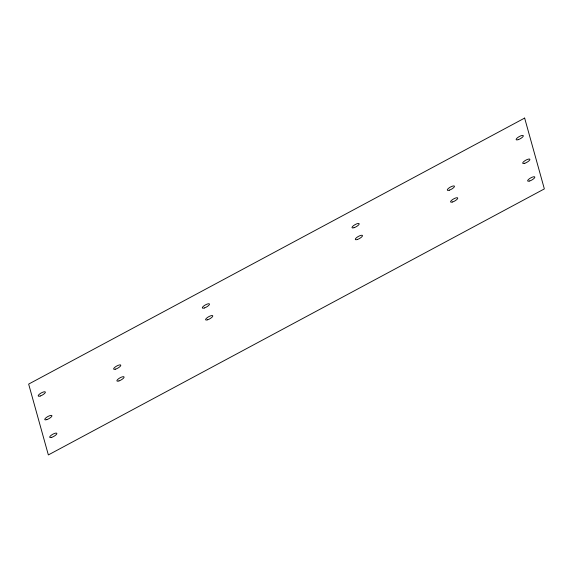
<?xml version="1.0" encoding="UTF-8"?>
<svg xmlns="http://www.w3.org/2000/svg" width="573" height="573" viewBox="0 0 573 573"><rect width="100%" height="100%" fill="white"/><g stroke="black" fill="none" stroke-linecap="round" stroke-linejoin="round"><path stroke-width="0.86" d="M524.646 118.074L28.65 384.096L48.354 454.926L544.35 188.904L524.646 118.074M529.71 180.975A4.104 1.196 -29.4 0 0 534.831 177.05A4.104 1.196 -29.4 0 0 529.137 178.934A4.104 1.196 -29.4 0 0 529.71 180.975M51.749 437.321A4.104 1.196 -29.4 0 0 56.877 433.396A4.104 1.196 -29.4 0 0 51.183 435.279A4.104 1.196 -29.4 0 0 51.749 437.321M118.969 380.923A4.104 1.196 -29.4 0 0 124.097 376.998A4.104 1.196 -29.4 0 0 118.396 378.875A4.104 1.196 -29.4 0 0 118.969 380.923M40.253 396.007A4.104 1.196 -29.4 0 0 45.382 392.082A4.104 1.196 -29.4 0 0 39.687 393.959A4.104 1.196 -29.4 0 0 40.253 396.007M204.382 307.973A4.104 1.196 -29.4 0 0 209.51 304.055A4.104 1.196 -29.4 0 0 203.816 305.932A4.104 1.196 -29.4 0 0 204.382 307.973M354.085 227.689A4.104 1.196 -29.4 0 0 359.207 223.764A4.104 1.196 -29.4 0 0 353.512 225.64A4.104 1.196 -29.4 0 0 354.085 227.689M46.821 419.615A4.104 1.196 -29.4 0 0 51.95 415.69A4.104 1.196 -29.4 0 0 46.255 417.567A4.104 1.196 -29.4 0 0 46.821 419.615M207.67 319.784A4.104 1.196 -29.4 0 0 212.791 315.859A4.104 1.196 -29.4 0 0 207.097 317.736A4.104 1.196 -29.4 0 0 207.67 319.784M357.366 239.493A4.104 1.196 -29.4 0 0 362.494 235.567A4.104 1.196 -29.4 0 0 356.8 237.444A4.104 1.196 -29.4 0 0 357.366 239.493M518.214 139.662A4.104 1.196 -29.4 0 0 523.335 135.737A4.104 1.196 -29.4 0 0 517.641 137.613A4.104 1.196 -29.4 0 0 518.214 139.662M452.634 201.961A4.104 1.196 -29.4 0 0 457.763 198.036A4.104 1.196 -29.4 0 0 452.068 199.92A4.104 1.196 -29.4 0 0 452.634 201.961M524.782 163.269A4.104 1.196 -29.4 0 0 529.91 159.344A4.104 1.196 -29.4 0 0 524.209 161.221A4.104 1.196 -29.4 0 0 524.782 163.269M115.682 369.112A4.104 1.196 -29.4 0 0 120.81 365.194A4.104 1.196 -29.4 0 0 115.116 367.071A4.104 1.196 -29.4 0 0 115.682 369.112M449.354 190.157A4.104 1.196 -29.4 0 0 454.475 186.232A4.104 1.196 -29.4 0 0 448.781 188.116A4.104 1.196 -29.4 0 0 449.354 190.157"/></g></svg>
